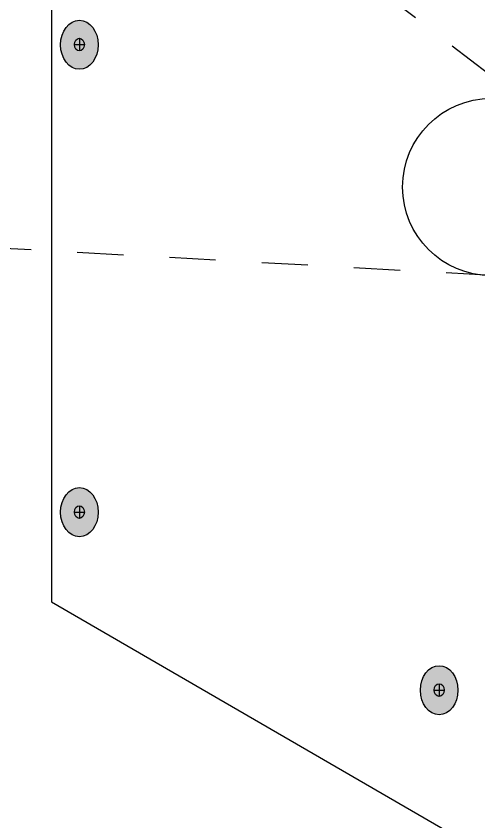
# Model space of a CAD drawing. Header units: inches. Extents: x -20.7 to 76.3, y -55.2 to 19.1.
# Drawn here: x -5.813 to -4.561, y 5.367 to 7.549 of the extents above; entities that cross this region are included whole.
import ezdxf

# ---------------------------------------------------------------- set-up
doc = ezdxf.new("R2010")
doc.units = ezdxf.units.IN
doc.header["$MEASUREMENT"] = 0
doc.linetypes.add('AI-Linetype-39', pattern=[0.250075, 0.125038, -0.125038])
doc.linetypes.add('AI-Linetype-40', pattern=[0.250075, 0.125038, -0.125038])
for name, color, linetype, lineweight in [('G-ANNO-TTLB', 7, 'Continuous', 0), ('LOGOS', 7, 'Continuous', 0), ('TYVEK', 7, 'Continuous', 0)]:
    doc.layers.add(name, color=color, linetype=linetype, lineweight=lineweight)

msp = doc.modelspace()

# ---------------------------------------------------------------- hatches: boundary and pattern name
at = {"layer": 'G-ANNO-TTLB', "true_color": 0xff00ff, "transparency": 33554687}
h = msp.add_hatch(color=6, dxfattribs=at)
edge = h.paths.add_edge_path()
edge.add_spline(control_points=[(20.0342, -15.1346), (20.0342, -15.1346), (-20.6658, -15.1346), (-20.6658, -15.1346), (-20.6658, -15.1346), (-20.6658, 19.0008), (-20.6658, 19.0008), (-20.6658, 19.0008), (20.0342, 19.0008), (20.0342, 19.0008), (20.0342, 19.0008), (20.0342, -15.1346), (20.0342, -15.1346)], knot_values=[0, 0, 0, 0, 1, 1, 1, 2, 2, 2, 3, 3, 3, 4, 4, 4, 4], degree=3, periodic=0)
edge = h.paths.add_edge_path()
edge.add_spline(control_points=[(-20.5408, 18.8757), (-20.5408, 18.8757), (-20.5408, -15.0095), (-20.5408, -15.0095), (-20.5408, -15.0095), (19.9092, -15.0095), (19.9092, -15.0095), (19.9092, -15.0095), (19.9092, 18.8757), (19.9092, 18.8757), (19.9092, 18.8757), (-20.5408, 18.8757), (-20.5408, 18.8757)], knot_values=[0, 0, 0, 0, 1, 1, 1, 2, 2, 2, 3, 3, 3, 4, 4, 4, 4], degree=3, periodic=0)
edge.add_line((-20.5408, 18.8757), (-20.5408, 18.8757))
at = {"layer": 'TYVEK', "true_color": 0x003b71, "transparency": 33554687}
h = msp.add_hatch(color=156, dxfattribs=at)
h.dxf.hatch_style = 2
edge = h.paths.add_edge_path()
edge.add_ellipse((-5.6422, 7.4711), major_axis=(0, 0.0664), ratio=0.766948, start_angle=0, end_angle=360)
h = msp.add_hatch(color=156, dxfattribs=at)
h.dxf.hatch_style = 2
edge = h.paths.add_edge_path()
edge.add_ellipse((-5.6422, 6.2057), major_axis=(0, 0.0664), ratio=0.766948, start_angle=0, end_angle=360)
h = msp.add_hatch(color=156, dxfattribs=at)
h.dxf.hatch_style = 2
edge = h.paths.add_edge_path()
edge.add_ellipse((-4.6681, 5.7237), major_axis=(0, 0.0664), ratio=0.766948, start_angle=0, end_angle=360)

# ---------------------------------------------------------------- linework, layer by layer
at = {"layer": 'G-ANNO-TTLB'}
for points in [[(20.0342, -15.1346), (20.0342, -15.1346), (-20.6658, -15.1346), (-20.6658, -15.1346), (-20.6658, -15.1346), (-20.6658, 19.0008), (-20.6658, 19.0008), (-20.6658, 19.0008), (20.0342, 19.0008), (20.0342, 19.0008), (20.0342, 19.0008), (20.0342, -15.1346), (20.0342, -15.1346)], [(-20.5408, 18.8757), (-20.5408, 18.8757), (-20.5408, -15.0095), (-20.5408, -15.0095), (-20.5408, -15.0095), (19.9092, -15.0095), (19.9092, -15.0095), (19.9092, -15.0095), (19.9092, 18.8757), (19.9092, 18.8757), (19.9092, 18.8757), (-20.5408, 18.8757), (-20.5408, 18.8757)]]:
    msp.add_open_spline(points, degree=3, knots=[0, 0, 0, 0, 1, 1, 1, 2, 2, 2, 3, 3, 3, 4, 4, 4, 4], dxfattribs=at)
at = {"layer": 'LOGOS', "color": 18, "lineweight": 25, "true_color": 0x000000}
msp.add_circle((-4.5275, 7.086), 0.2396, dxfattribs=at)
at = {"layer": 'TYVEK', "color": 18, "lineweight": 25, "true_color": 0x000000}
for p, q in [((-5.7177, 11.829), (-5.7177, 5.9629)), ((-5.7177, 5.9629), (-1.9833, 3.801))]:
    msp.add_line(p, q, dxfattribs=at)
at = {"layer": 'TYVEK', "color": 18, "linetype": 'AI-Linetype-39', "lineweight": 25, "true_color": 0x000000}
msp.add_line((-6.4193, 8.8379), (-4.3695, 7.2662), dxfattribs=at)
at = {"layer": 'TYVEK', "color": 252, "lineweight": 25, "true_color": 0x848484}
for p, q in [((-5.6422, 7.4886), (-5.6422, 7.4544)), ((-5.6558, 7.4715), (-5.6287, 7.4715)), ((-5.6422, 6.2233), (-5.6422, 6.189)), ((-5.6558, 6.2061), (-5.6287, 6.2061)), ((-4.6681, 5.7413), (-4.6681, 5.707)), ((-4.6816, 5.7241), (-4.6546, 5.7241))]:
    msp.add_line(p, q, dxfattribs=at)
at = {"layer": 'TYVEK', "color": 18, "linetype": 'AI-Linetype-40', "lineweight": 25, "true_color": 0x000000}
msp.add_line((-4.5242, 6.8464), (-7.1041, 6.9894), dxfattribs=at)
at = {"layer": 'TYVEK', "color": 18, "lineweight": 25, "true_color": 0x000000}
msp.add_circle((-4.5275, 7.086), 0.2396, dxfattribs=at)
for centre in [(-5.6422, 7.4711), (-5.6422, 6.2057), (-4.6681, 5.7237)]:
    msp.add_ellipse(centre, major_axis=(0, 0.0664), ratio=0.766948, dxfattribs=at)
at = {"layer": 'TYVEK', "color": 252, "lineweight": 25, "true_color": 0x848484}
for centre in [(-5.6422, 7.4715), (-5.6422, 6.2061), (-4.6681, 5.7241)]:
    msp.add_ellipse(centre, major_axis=(0, 0.0171), ratio=0.788846, dxfattribs=at)

doc.saveas('drawing.dxf')
